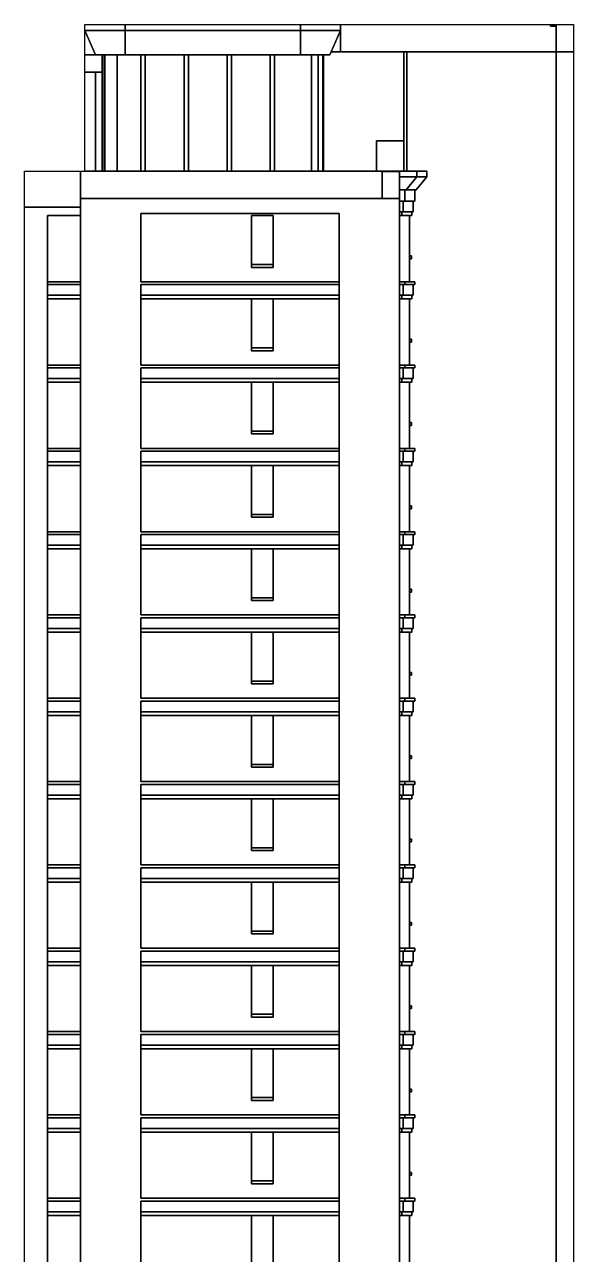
# Model space of a CAD drawing. Header units: millimetres. Extents: x -25965 to 187219, y -30169 to 81984.
# Drawn here: x 126487 to 145589, y 12901 to 55707 of the extents above; entities that cross this region are included whole.
import ezdxf

# ---------------------------------------------------------------- set-up
doc = ezdxf.new("R2010")
doc.units = ezdxf.units.MM
doc.layers.add('DXMX_ProjectView_Evelation_DEFAULT_6#_立面图_东_A_5503c17e-7fd7-494a-b23d-2cd0260ec1db$0$AE-ELEV-3', color=252, linetype='Continuous')

msp = doc.modelspace()

# ---------------------------------------------------------------- linework, layer by layer
at = {"layer": 'DXMX_ProjectView_Evelation_DEFAULT_6#_立面图_东_A_5503c17e-7fd7-494a-b23d-2cd0260ec1db$0$AE-ELEV-3', "linetype": 'Continuous'}
for points in [[(129987, 55507), (128587, 55507), (128587, 55707), (129987, 55707), (129987, 55507)], [(136087, 55507), (129987, 55507), (129987, 55707), (136087, 55707), (136087, 55507)], [(137487, 55507), (136087, 55507), (136087, 55707), (137487, 55707), (137487, 55507)], [(144787, 55707), (144787, 55654), (144987, 55654), (144987, 54757), (137487, 54757), (137487, 55707), (144787, 55707)], [(144987, 55654), (144787, 55654), (144787, 55707), (144987, 55707), (144987, 55654)], [(144987, 55707), (145587, 55707), (145587, 54754), (144987, 54754), (144987, 54754), (144987, 55707)], [(128587, 55507), (128957, 54657), (128587, 54657), (128587, 55507)], [(129987, 54657), (128957, 54657), (128587, 55507), (129987, 55507), (129987, 54657)], [(136087, 54657), (129987, 54657), (129987, 55507), (136087, 55507), (136087, 54657)], [(137117, 54657), (136087, 54657), (136087, 55507), (137487, 55507), (137117, 54657)], [(137487, 55507), (137487, 54757), (137161, 54757), (137487, 55507)], [(128587, 54057), (128587, 54657), (129187, 54657), (129187, 54057), (128587, 54057)], [(129187, 50607), (129187, 54657), (129207, 54657), (129207, 50607), (129187, 50607)], [(129207, 50607), (129207, 54657), (129278, 54657), (129278, 50607), (129207, 50607)], [(129278, 50607), (129278, 54657), (129708, 54657), (129708, 50607), (129278, 50607)], [(129708, 50607), (129708, 54657), (130537, 54657), (130537, 50607), (129708, 50607)], [(130537, 54657), (130687, 54657), (130687, 50607), (130537, 50607), (130537, 54657)], [(132037, 50607), (130687, 50607), (130687, 54657), (132037, 54657), (132037, 50607)], [(132037, 54657), (132187, 54657), (132187, 50607), (132037, 50607), (132037, 54657)], [(133537, 50607), (132187, 50607), (132187, 54657), (133537, 54657), (133537, 50607)], [(133537, 54657), (133687, 54657), (133687, 50607), (133537, 50607), (133537, 54657)], [(133687, 50607), (133687, 54657), (135037, 54657), (135037, 50607), (133687, 50607)], [(135037, 54657), (135187, 54657), (135187, 50607), (135037, 50607), (135037, 54657)], [(136468, 50607), (135187, 50607), (135187, 54657), (136468, 54657), (136468, 50607)], [(136468, 50607), (136468, 54657), (136704, 54657), (136704, 50607), (136468, 50607)], [(136704, 50607), (136704, 54657), (136868, 54657), (136868, 50607), (136704, 50607)], [(136868, 50607), (136868, 54657), (136888, 54657), (136888, 50607), (136868, 50607)], [(136888, 54657), (137117, 54657), (137161, 54757), (139687, 54757), (139687, 51657), (138737, 51657), (138737, 50607), (136888, 50607), (136888, 54657)], [(139787, 50607), (139687, 50607), (139687, 54757), (139787, 54757), (139787, 50607)], [(128587, 50607), (128587, 54057), (128957, 54057), (128957, 50607), (128587, 50607)], [(128957, 50607), (128957, 54057), (129187, 54057), (129187, 50607), (128957, 50607)], [(138737, 51657), (139687, 51657), (139687, 50607), (138737, 50607), (138737, 51657)], [(126487, 50607), (128437, 50607), (128437, 49657), (128437, 49657), (128437, 49357), (126487, 49357), (126487, 50607)], [(128437, 50607), (138937, 50607), (138937, 50592), (138937, 50592), (138937, 49657), (128437, 49657), (128437, 50607)], [(138937, 50592), (139537, 50592), (139537, 50607), (139537, 50607), (139537, 49657), (138937, 49657), (138937, 50592)], [(138937, 50592), (138937, 50607), (139537, 50607), (139537, 50592), (138937, 50592)], [(140137, 50607), (140137, 50407), (139537, 50407), (139537, 50607), (140137, 50607)], [(140137, 50607), (140487, 50607), (140487, 50407), (140137, 50407), (140137, 50607)], [(140137, 50407), (139767, 49957), (139537, 49957), (139537, 50407), (140137, 50407)], [(140117, 49957), (139767, 49957), (140137, 50407), (140487, 50407), (140117, 49957)], [(137437, -25843), (130537, -25843), (130537, -29943), (128437, -29943), (128437, -25743), (128437, -25743), (128437, 49657), (139537, 49657), (139537, -25743), (139537, -25743), (139537, -29943), (137437, -29943), (137437, -25843)], [(139537, 49657), (139537, 49657), (139537, 49957), (139717, 49957), (139717, 49557), (139537, 49557), (139537, 49657)], [(139717, 49957), (140067, 49957), (140067, 49557), (139717, 49557), (139717, 49957)], [(126487, 49057), (126487, 49057), (126487, 49357), (128437, 49357), (128437, 49057), (127287, 49057), (127287, -25743), (126487, -25743), (126487, 49057)], [(139537, 49557), (139667, 49557), (139667, 49187), (139537, 49187), (139537, 49557)], [(139667, 49557), (140017, 49557), (140017, 49187), (139667, 49187), (139667, 49557)], [(128437, 49057), (128437, 46757), (127287, 46757), (127287, 49057), (128437, 49057)], [(137437, 46757), (130537, 46757), (130537, 49127), (137437, 49127), (137437, 46687), (137437, 46687), (137437, 46757)], [(134387, 47357), (134387, 49057), (135137, 49057), (135137, 47357), (134387, 47357)], [(135137, 47257), (135137, 49057), (134387, 49057), (134387, 47257), (135137, 47257)], [(139537, 49187), (139617, 49187), (139617, 49057), (139537, 49057), (139537, 49187)], [(139537, 49057), (139887, 49057), (139887, 46757), (139537, 46757), (139537, 49057)], [(139617, 49187), (139967, 49187), (139967, 49057), (139617, 49057), (139617, 49187)], [(139887, 47657), (139957, 47657), (139957, 47557), (139887, 47557), (139887, 47657)], [(134387, 47357), (135137, 47357), (135137, 47257), (134387, 47257), (134387, 47357)], [(127287, 46757), (128437, 46757), (128437, 46657), (127287, 46657), (127287, 46757)], [(139537, 46757), (139717, 46757), (139717, 46657), (139537, 46657), (139537, 46757)], [(139717, 46757), (140067, 46757), (140067, 46657), (139717, 46657), (139717, 46757)], [(127287, 46657), (128437, 46657), (128437, 46287), (127287, 46287), (127287, 46657)], [(127287, 46287), (128437, 46287), (128437, 46157), (127287, 46157), (127287, 46287)], [(130537, 46657), (137437, 46657), (137437, 46287), (130537, 46287), (130537, 46657)], [(137437, 43857), (130537, 43857), (130537, 46157), (134387, 46157), (134387, 44357), (135137, 44357), (135137, 46157), (137437, 46157), (137437, 46587), (137437, 46587), (137437, 43787), (137437, 43787), (137437, 43857)], [(130537, 46287), (137437, 46287), (137437, 46157), (130537, 46157), (130537, 46287)], [(139537, 46657), (139667, 46657), (139667, 46287), (139537, 46287), (139537, 46657)], [(139537, 46287), (139617, 46287), (139617, 46157), (139537, 46157), (139537, 46287)], [(139617, 46287), (139967, 46287), (139967, 46157), (139617, 46157), (139617, 46287)], [(139667, 46657), (140017, 46657), (140017, 46287), (139667, 46287), (139667, 46657)], [(128437, 46157), (128437, 43857), (127287, 43857), (127287, 46157), (128437, 46157)], [(134387, 44457), (134387, 46157), (135137, 46157), (135137, 44457), (134387, 44457)], [(139537, 46157), (139887, 46157), (139887, 43857), (139537, 43857), (139537, 46157)], [(139887, 44757), (139957, 44757), (139957, 44657), (139887, 44657), (139887, 44757)], [(139957, 44657), (139957, 44757), (139887, 44757), (139887, 44657), (139957, 44657)], [(134387, 44457), (135137, 44457), (135137, 44357), (134387, 44357), (134387, 44457)], [(127287, 43857), (128437, 43857), (128437, 43757), (127287, 43757), (127287, 43857)], [(127287, 43757), (128437, 43757), (128437, 43387), (127287, 43387), (127287, 43757)], [(130537, 43757), (137437, 43757), (137437, 43387), (130537, 43387), (130537, 43757)], [(137437, 40957), (130537, 40957), (130537, 43257), (134387, 43257), (134387, 41457), (135137, 41457), (135137, 43257), (137437, 43257), (137437, 43687), (137437, 43687), (137437, 40887), (137437, 40887), (137437, 40957)], [(139537, 43857), (139717, 43857), (139717, 43757), (139537, 43757), (139537, 43857)], [(139537, 43757), (139667, 43757), (139667, 43387), (139537, 43387), (139537, 43757)], [(139667, 43757), (140017, 43757), (140017, 43387), (139667, 43387), (139667, 43757)], [(139717, 43857), (140067, 43857), (140067, 43757), (139717, 43757), (139717, 43857)], [(127287, 43387), (128437, 43387), (128437, 43257), (127287, 43257), (127287, 43387)], [(128437, 43257), (128437, 40957), (127287, 40957), (127287, 43257), (128437, 43257)], [(130537, 43387), (137437, 43387), (137437, 43257), (130537, 43257), (130537, 43387)], [(134387, 41557), (134387, 43257), (135137, 43257), (135137, 41557), (134387, 41557)], [(139537, 43387), (139617, 43387), (139617, 43257), (139537, 43257), (139537, 43387)], [(139537, 43257), (139887, 43257), (139887, 40957), (139537, 40957), (139537, 43257)], [(139617, 43387), (139967, 43387), (139967, 43257), (139617, 43257), (139617, 43387)], [(134387, 41557), (135137, 41557), (135137, 41457), (134387, 41457), (134387, 41557)], [(139887, 41857), (139957, 41857), (139957, 41757), (139887, 41757), (139887, 41857)], [(139957, 41757), (139957, 41857), (139887, 41857), (139887, 41757), (139957, 41757)], [(127287, 40957), (128437, 40957), (128437, 40857), (127287, 40857), (127287, 40957)], [(127287, 40857), (128437, 40857), (128437, 40487), (127287, 40487), (127287, 40857)], [(130537, 40857), (137437, 40857), (137437, 40487), (130537, 40487), (130537, 40857)], [(137437, 38057), (130537, 38057), (130537, 40357), (134387, 40357), (134387, 38557), (135137, 38557), (135137, 40357), (137437, 40357), (137437, 40787), (137437, 40787), (137437, 37987), (137437, 37987), (137437, 38057)], [(139537, 40957), (139717, 40957), (139717, 40857), (139537, 40857), (139537, 40957)], [(139537, 40857), (139667, 40857), (139667, 40487), (139537, 40487), (139537, 40857)], [(139667, 40857), (140017, 40857), (140017, 40487), (139667, 40487), (139667, 40857)], [(139717, 40957), (140067, 40957), (140067, 40857), (139717, 40857), (139717, 40957)], [(127287, 40487), (128437, 40487), (128437, 40357), (127287, 40357), (127287, 40487)], [(128437, 40357), (128437, 38057), (127287, 38057), (127287, 40357), (128437, 40357)], [(130537, 40487), (137437, 40487), (137437, 40357), (130537, 40357), (130537, 40487)], [(134387, 38657), (134387, 40357), (135137, 40357), (135137, 38657), (134387, 38657)], [(139537, 40487), (139617, 40487), (139617, 40357), (139537, 40357), (139537, 40487)], [(139537, 40357), (139887, 40357), (139887, 38057), (139537, 38057), (139537, 40357)], [(139617, 40487), (139967, 40487), (139967, 40357), (139617, 40357), (139617, 40487)], [(139887, 38957), (139957, 38957), (139957, 38857), (139887, 38857), (139887, 38957)], [(139957, 38857), (139957, 38957), (139887, 38957), (139887, 38857), (139957, 38857)], [(134387, 38657), (135137, 38657), (135137, 38557), (134387, 38557), (134387, 38657)], [(127287, 38057), (128437, 38057), (128437, 37957), (127287, 37957), (127287, 38057)], [(127287, 37957), (128437, 37957), (128437, 37587), (127287, 37587), (127287, 37957)], [(130537, 37957), (137437, 37957), (137437, 37587), (130537, 37587), (130537, 37957)], [(137437, 35157), (130537, 35157), (130537, 37457), (134387, 37457), (134387, 35657), (135137, 35657), (135137, 37457), (137437, 37457), (137437, 37887), (137437, 37887), (137437, 35087), (137437, 35087), (137437, 35157)], [(139537, 38057), (139717, 38057), (139717, 37957), (139537, 37957), (139537, 38057)], [(139537, 37957), (139667, 37957), (139667, 37587), (139537, 37587), (139537, 37957)], [(139667, 37957), (140017, 37957), (140017, 37587), (139667, 37587), (139667, 37957)], [(139717, 38057), (140067, 38057), (140067, 37957), (139717, 37957), (139717, 38057)], [(127287, 37587), (128437, 37587), (128437, 37457), (127287, 37457), (127287, 37587)], [(128437, 37457), (128437, 35157), (127287, 35157), (127287, 37457), (128437, 37457)], [(130537, 37587), (137437, 37587), (137437, 37457), (130537, 37457), (130537, 37587)], [(134387, 35757), (134387, 37457), (135137, 37457), (135137, 35757), (134387, 35757)], [(139537, 37587), (139617, 37587), (139617, 37457), (139537, 37457), (139537, 37587)], [(139537, 37457), (139887, 37457), (139887, 35157), (139537, 35157), (139537, 37457)], [(139617, 37587), (139967, 37587), (139967, 37457), (139617, 37457), (139617, 37587)], [(139887, 36057), (139957, 36057), (139957, 35957), (139887, 35957), (139887, 36057)], [(139957, 35957), (139957, 36057), (139887, 36057), (139887, 35957), (139957, 35957)], [(134387, 35757), (135137, 35757), (135137, 35657), (134387, 35657), (134387, 35757)], [(127287, 35157), (128437, 35157), (128437, 35057), (127287, 35057), (127287, 35157)], [(139537, 35157), (139717, 35157), (139717, 35057), (139537, 35057), (139537, 35157)], [(139717, 35157), (140067, 35157), (140067, 35057), (139717, 35057), (139717, 35157)], [(127287, 35057), (128437, 35057), (128437, 34687), (127287, 34687), (127287, 35057)], [(127287, 34687), (128437, 34687), (128437, 34557), (127287, 34557), (127287, 34687)], [(130537, 35057), (137437, 35057), (137437, 34687), (130537, 34687), (130537, 35057)], [(137437, 32257), (130537, 32257), (130537, 34557), (134387, 34557), (134387, 32757), (135137, 32757), (135137, 34557), (137437, 34557), (137437, 34987), (137437, 34987), (137437, 32187), (137437, 32187), (137437, 32257)], [(130537, 34687), (137437, 34687), (137437, 34557), (130537, 34557), (130537, 34687)], [(139537, 35057), (139667, 35057), (139667, 34687), (139537, 34687), (139537, 35057)], [(139537, 34687), (139617, 34687), (139617, 34557), (139537, 34557), (139537, 34687)], [(139617, 34687), (139967, 34687), (139967, 34557), (139617, 34557), (139617, 34687)], [(139667, 35057), (140017, 35057), (140017, 34687), (139667, 34687), (139667, 35057)], [(128437, 34557), (128437, 32257), (127287, 32257), (127287, 34557), (128437, 34557)], [(134387, 32857), (134387, 34557), (135137, 34557), (135137, 32857), (134387, 32857)], [(139537, 34557), (139887, 34557), (139887, 32257), (139537, 32257), (139537, 34557)], [(139887, 33157), (139957, 33157), (139957, 33057), (139887, 33057), (139887, 33157)], [(139957, 33057), (139957, 33157), (139887, 33157), (139887, 33057), (139957, 33057)], [(134387, 32857), (135137, 32857), (135137, 32757), (134387, 32757), (134387, 32857)], [(127287, 32257), (128437, 32257), (128437, 32157), (127287, 32157), (127287, 32257)], [(127287, 32157), (128437, 32157), (128437, 31787), (127287, 31787), (127287, 32157)], [(130537, 32157), (137437, 32157), (137437, 31787), (130537, 31787), (130537, 32157)], [(139537, 32257), (139717, 32257), (139717, 32157), (139537, 32157), (139537, 32257)], [(139537, 32157), (139667, 32157), (139667, 31787), (139537, 31787), (139537, 32157)], [(139667, 32157), (140017, 32157), (140017, 31787), (139667, 31787), (139667, 32157)], [(139717, 32257), (140067, 32257), (140067, 32157), (139717, 32157), (139717, 32257)], [(127287, 31787), (128437, 31787), (128437, 31657), (127287, 31657), (127287, 31787)], [(137437, 29357), (130537, 29357), (130537, 31657), (134387, 31657), (134387, 29857), (135137, 29857), (135137, 31657), (137437, 31657), (137437, 32087), (137437, 32087), (137437, 29287), (137437, 29287), (137437, 29357)], [(130537, 31787), (137437, 31787), (137437, 31657), (130537, 31657), (130537, 31787)], [(139537, 31787), (139617, 31787), (139617, 31657), (139537, 31657), (139537, 31787)], [(139617, 31787), (139967, 31787), (139967, 31657), (139617, 31657), (139617, 31787)], [(128437, 31657), (128437, 29357), (127287, 29357), (127287, 31657), (128437, 31657)], [(134387, 29957), (134387, 31657), (135137, 31657), (135137, 29957), (134387, 29957)], [(139537, 31657), (139887, 31657), (139887, 29357), (139537, 29357), (139537, 31657)], [(139887, 30257), (139957, 30257), (139957, 30157), (139887, 30157), (139887, 30257)], [(139957, 30157), (139957, 30257), (139887, 30257), (139887, 30157), (139957, 30157)], [(134387, 29957), (135137, 29957), (135137, 29857), (134387, 29857), (134387, 29957)], [(127287, 29357), (128437, 29357), (128437, 29257), (127287, 29257), (127287, 29357)], [(127287, 29257), (128437, 29257), (128437, 28887), (127287, 28887), (127287, 29257)], [(130537, 29257), (137437, 29257), (137437, 28887), (130537, 28887), (130537, 29257)], [(137437, 26457), (130537, 26457), (130537, 28757), (134387, 28757), (134387, 26957), (135137, 26957), (135137, 28757), (137437, 28757), (137437, 29187), (137437, 29187), (137437, 26387), (137437, 26387), (137437, 26457)], [(139537, 29357), (139717, 29357), (139717, 29257), (139537, 29257), (139537, 29357)], [(139537, 29257), (139667, 29257), (139667, 28887), (139537, 28887), (139537, 29257)], [(139667, 29257), (140017, 29257), (140017, 28887), (139667, 28887), (139667, 29257)], [(139717, 29357), (140067, 29357), (140067, 29257), (139717, 29257), (139717, 29357)], [(127287, 28887), (128437, 28887), (128437, 28757), (127287, 28757), (127287, 28887)], [(128437, 28757), (128437, 26457), (127287, 26457), (127287, 28757), (128437, 28757)], [(130537, 28887), (137437, 28887), (137437, 28757), (130537, 28757), (130537, 28887)], [(134387, 27057), (134387, 28757), (135137, 28757), (135137, 27057), (134387, 27057)], [(139537, 28887), (139617, 28887), (139617, 28757), (139537, 28757), (139537, 28887)], [(139537, 28757), (139887, 28757), (139887, 26457), (139537, 26457), (139537, 28757)], [(139617, 28887), (139967, 28887), (139967, 28757), (139617, 28757), (139617, 28887)], [(134387, 27057), (135137, 27057), (135137, 26957), (134387, 26957), (134387, 27057)], [(139887, 27357), (139957, 27357), (139957, 27257), (139887, 27257), (139887, 27357)], [(139957, 27257), (139957, 27357), (139887, 27357), (139887, 27257), (139957, 27257)], [(127287, 26457), (128437, 26457), (128437, 26357), (127287, 26357), (127287, 26457)], [(127287, 26357), (128437, 26357), (128437, 25987), (127287, 25987), (127287, 26357)], [(130537, 26357), (137437, 26357), (137437, 25987), (130537, 25987), (130537, 26357)], [(137437, 23557), (130537, 23557), (130537, 25857), (134387, 25857), (134387, 24057), (135137, 24057), (135137, 25857), (137437, 25857), (137437, 26287), (137437, 26287), (137437, 23487), (137437, 23487), (137437, 23557)], [(139537, 26457), (139717, 26457), (139717, 26357), (139537, 26357), (139537, 26457)], [(139537, 26357), (139667, 26357), (139667, 25987), (139537, 25987), (139537, 26357)], [(139667, 26357), (140017, 26357), (140017, 25987), (139667, 25987), (139667, 26357)], [(139717, 26457), (140067, 26457), (140067, 26357), (139717, 26357), (139717, 26457)], [(127287, 25987), (128437, 25987), (128437, 25857), (127287, 25857), (127287, 25987)], [(128437, 25857), (128437, 23557), (127287, 23557), (127287, 25857), (128437, 25857)], [(130537, 25987), (137437, 25987), (137437, 25857), (130537, 25857), (130537, 25987)], [(134387, 24157), (134387, 25857), (135137, 25857), (135137, 24157), (134387, 24157)], [(139537, 25987), (139617, 25987), (139617, 25857), (139537, 25857), (139537, 25987)], [(139537, 25857), (139887, 25857), (139887, 23557), (139537, 23557), (139537, 25857)], [(139617, 25987), (139967, 25987), (139967, 25857), (139617, 25857), (139617, 25987)], [(139887, 24457), (139957, 24457), (139957, 24357), (139887, 24357), (139887, 24457)], [(139957, 24357), (139957, 24457), (139887, 24457), (139887, 24357), (139957, 24357)], [(134387, 24157), (135137, 24157), (135137, 24057), (134387, 24057), (134387, 24157)], [(127287, 23557), (128437, 23557), (128437, 23457), (127287, 23457), (127287, 23557)], [(139537, 23557), (139717, 23557), (139717, 23457), (139537, 23457), (139537, 23557)], [(139717, 23557), (140067, 23557), (140067, 23457), (139717, 23457), (139717, 23557)], [(127287, 23457), (128437, 23457), (128437, 23087), (127287, 23087), (127287, 23457)], [(130537, 23457), (137437, 23457), (137437, 23087), (130537, 23087), (130537, 23457)], [(137437, 20657), (130537, 20657), (130537, 22957), (134387, 22957), (134387, 21157), (135137, 21157), (135137, 22957), (137437, 22957), (137437, 23387), (137437, 23387), (137437, 20587), (137437, 20587), (137437, 20657)], [(139537, 23457), (139667, 23457), (139667, 23087), (139537, 23087), (139537, 23457)], [(139667, 23457), (140017, 23457), (140017, 23087), (139667, 23087), (139667, 23457)], [(127287, 23087), (128437, 23087), (128437, 22957), (127287, 22957), (127287, 23087)], [(128437, 22957), (128437, 20657), (127287, 20657), (127287, 22957), (128437, 22957)], [(130537, 23087), (137437, 23087), (137437, 22957), (130537, 22957), (130537, 23087)], [(134387, 21257), (134387, 22957), (135137, 22957), (135137, 21257), (134387, 21257)], [(139537, 23087), (139617, 23087), (139617, 22957), (139537, 22957), (139537, 23087)], [(139537, 22957), (139887, 22957), (139887, 20657), (139537, 20657), (139537, 22957)], [(139617, 23087), (139967, 23087), (139967, 22957), (139617, 22957), (139617, 23087)], [(139887, 21557), (139957, 21557), (139957, 21457), (139887, 21457), (139887, 21557)], [(139957, 21457), (139957, 21557), (139887, 21557), (139887, 21457), (139957, 21457)], [(134387, 21257), (135137, 21257), (135137, 21157), (134387, 21157), (134387, 21257)], [(127287, 20657), (128437, 20657), (128437, 20557), (127287, 20557), (127287, 20657)], [(127287, 20557), (128437, 20557), (128437, 20187), (127287, 20187), (127287, 20557)], [(130537, 20557), (137437, 20557), (137437, 20187), (130537, 20187), (130537, 20557)], [(139537, 20657), (139717, 20657), (139717, 20557), (139537, 20557), (139537, 20657)], [(139537, 20557), (139667, 20557), (139667, 20187), (139537, 20187), (139537, 20557)], [(139667, 20557), (140017, 20557), (140017, 20187), (139667, 20187), (139667, 20557)], [(139717, 20657), (140067, 20657), (140067, 20557), (139717, 20557), (139717, 20657)], [(127287, 20187), (128437, 20187), (128437, 20057), (127287, 20057), (127287, 20187)], [(137437, 17757), (130537, 17757), (130537, 20057), (134387, 20057), (134387, 18257), (135137, 18257), (135137, 20057), (137437, 20057), (137437, 20487), (137437, 20487), (137437, 17687), (137437, 17687), (137437, 17757)], [(130537, 20187), (137437, 20187), (137437, 20057), (130537, 20057), (130537, 20187)], [(139537, 20187), (139617, 20187), (139617, 20057), (139537, 20057), (139537, 20187)], [(139617, 20187), (139967, 20187), (139967, 20057), (139617, 20057), (139617, 20187)], [(128437, 20057), (128437, 17757), (127287, 17757), (127287, 20057), (128437, 20057)], [(134387, 18357), (134387, 20057), (135137, 20057), (135137, 18357), (134387, 18357)], [(139537, 20057), (139887, 20057), (139887, 17757), (139537, 17757), (139537, 20057)], [(139887, 18657), (139957, 18657), (139957, 18557), (139887, 18557), (139887, 18657)], [(139957, 18557), (139957, 18657), (139887, 18657), (139887, 18557), (139957, 18557)], [(134387, 18357), (135137, 18357), (135137, 18257), (134387, 18257), (134387, 18357)], [(127287, 17757), (128437, 17757), (128437, 17657), (127287, 17657), (127287, 17757)], [(127287, 17657), (128437, 17657), (128437, 17287), (127287, 17287), (127287, 17657)], [(130537, 17657), (137437, 17657), (137437, 17287), (130537, 17287), (130537, 17657)], [(137437, 14857), (130537, 14857), (130537, 17157), (134387, 17157), (134387, 15357), (135137, 15357), (135137, 17157), (137437, 17157), (137437, 17587), (137437, 17587), (137437, 14787), (137437, 14787), (137437, 14857)], [(139537, 17757), (139717, 17757), (139717, 17657), (139537, 17657), (139537, 17757)], [(139537, 17657), (139667, 17657), (139667, 17287), (139537, 17287), (139537, 17657)], [(139667, 17657), (140017, 17657), (140017, 17287), (139667, 17287), (139667, 17657)], [(139717, 17757), (140067, 17757), (140067, 17657), (139717, 17657), (139717, 17757)], [(127287, 17287), (128437, 17287), (128437, 17157), (127287, 17157), (127287, 17287)], [(128437, 17157), (128437, 14857), (127287, 14857), (127287, 17157), (128437, 17157)], [(130537, 17287), (137437, 17287), (137437, 17157), (130537, 17157), (130537, 17287)], [(134387, 15457), (134387, 17157), (135137, 17157), (135137, 15457), (134387, 15457)], [(139537, 17287), (139617, 17287), (139617, 17157), (139537, 17157), (139537, 17287)], [(139537, 17157), (139887, 17157), (139887, 14857), (139537, 14857), (139537, 17157)], [(139617, 17287), (139967, 17287), (139967, 17157), (139617, 17157), (139617, 17287)], [(134387, 15457), (135137, 15457), (135137, 15357), (134387, 15357), (134387, 15457)], [(139887, 15757), (139957, 15757), (139957, 15657), (139887, 15657), (139887, 15757)], [(139957, 15657), (139957, 15757), (139887, 15757), (139887, 15657), (139957, 15657)], [(127287, 14857), (128437, 14857), (128437, 14757), (127287, 14757), (127287, 14857)], [(127287, 14757), (128437, 14757), (128437, 14387), (127287, 14387), (127287, 14757)], [(130537, 14757), (137437, 14757), (137437, 14387), (130537, 14387), (130537, 14757)], [(137437, 11957), (130537, 11957), (130537, 14257), (134387, 14257), (134387, 12457), (135137, 12457), (135137, 14257), (137437, 14257), (137437, 14687), (137437, 14687), (137437, 11887), (137437, 11887), (137437, 11957)], [(139537, 14857), (139717, 14857), (139717, 14757), (139537, 14757), (139537, 14857)], [(139537, 14757), (139667, 14757), (139667, 14387), (139537, 14387), (139537, 14757)], [(139667, 14757), (140017, 14757), (140017, 14387), (139667, 14387), (139667, 14757)], [(139717, 14857), (140067, 14857), (140067, 14757), (139717, 14757), (139717, 14857)], [(127287, 14387), (128437, 14387), (128437, 14257), (127287, 14257), (127287, 14387)], [(128437, 14257), (128437, 11957), (127287, 11957), (127287, 14257), (128437, 14257)], [(130537, 14387), (137437, 14387), (137437, 14257), (130537, 14257), (130537, 14387)], [(134387, 12557), (134387, 14257), (135137, 14257), (135137, 12557), (134387, 12557)], [(139537, 14387), (139617, 14387), (139617, 14257), (139537, 14257), (139537, 14387)], [(139537, 14257), (139887, 14257), (139887, 11957), (139537, 11957), (139537, 14257)], [(139617, 14387), (139967, 14387), (139967, 14257), (139617, 14257), (139617, 14387)]]:
    msp.add_lwpolyline(points, close=True, dxfattribs=at)
for points in [[(139887, 11957), (139887, 14257), (139967, 14257), (139967, 14387), (140017, 14387), (140017, 14757), (140067, 14757), (140067, 14857), (139887, 14857), (139887, 17157), (139967, 17157), (139967, 17287), (140017, 17287), (140017, 17657), (140067, 17657), (140067, 17757), (139887, 17757), (139887, 20057), (139967, 20057), (139967, 20187), (140017, 20187), (140017, 20557), (140067, 20557), (140067, 20657), (139887, 20657), (139887, 22957), (139967, 22957), (139967, 23087), (140017, 23087), (140017, 23457), (140067, 23457), (140067, 23557), (139887, 23557), (139887, 25857), (139967, 25857), (139967, 25987), (140017, 25987), (140017, 26357), (140067, 26357), (140067, 26457), (139887, 26457), (139887, 28757), (139967, 28757), (139967, 28887), (140017, 28887), (140017, 29257), (140067, 29257), (140067, 29357), (139887, 29357), (139887, 31657), (139967, 31657), (139967, 31787), (140017, 31787), (140017, 32157), (140067, 32157), (140067, 32257), (139887, 32257), (139887, 34557), (139967, 34557), (139967, 34687), (140017, 34687), (140017, 35057), (140067, 35057), (140067, 35157), (139887, 35157), (139887, 37457), (139967, 37457), (139967, 37587), (140017, 37587), (140017, 37957), (140067, 37957), (140067, 38057), (139887, 38057), (139887, 40357), (139967, 40357), (139967, 40487), (140017, 40487), (140017, 40857), (140067, 40857), (140067, 40957), (139887, 40957), (139887, 43257), (139967, 43257), (139967, 43387), (140017, 43387), (140017, 43757), (140067, 43757), (140067, 43857), (139887, 43857), (139887, 46157), (139967, 46157), (139967, 46287), (140017, 46287), (140017, 46657), (140067, 46657), (140067, 46757), (139887, 46757), (139887, 47557), (139957, 47557), (139957, 47657), (139887, 47657), (139887, 49057), (139967, 49057), (139967, 49187), (140017, 49187), (140017, 49557), (140067, 49557), (140067, 49957), (140117, 49957), (140487, 50407), (140487, 50607), (139787, 50607), (139787, 54757), (144987, 54757), (144987, 54754), (145587, 54754), (145587, 52557), (145587, 52557), (145587, 49657), (145589, 49657), (145589, 46757), (145587, 46757), (145587, -25743)], [(144987, -25743), (144987, 46757), (144987, 46757), (144989, 46757), (144987, 54754), (144987, 49657), (144987, -22843)], [(137437, -25743), (137437, 49127), (130537, 49127), (130537, 46757), (137437, 46757), (137437, 46657), (130537, 46657), (130537, 43857), (137437, 43857), (137437, 43757), (130537, 43757), (130537, 40957), (137437, 40957), (137437, 40857), (130537, 40857), (130537, 38057), (137437, 38057), (137437, 37957), (130537, 37957), (130537, 35157), (137437, 35157), (137437, 35057), (130537, 35057), (130537, 32257), (137437, 32257), (137437, 32157), (130537, 32157), (130537, 29357), (137437, 29357), (137437, 29257), (130537, 29257), (130537, 26457), (137437, 26457), (137437, 26357), (130537, 26357), (130537, 23557), (137437, 23557), (137437, 23457), (130537, 23457), (130537, 20657), (137437, 20657), (137437, 20557), (130537, 20557), (130537, 17757), (137437, 17757), (137437, 17657), (130537, 17657), (130537, 14857), (137437, 14857), (137437, 14757), (130537, 14757), (130537, 11957)]]:
    msp.add_lwpolyline(points, dxfattribs=at)

doc.saveas('drawing.dxf')
